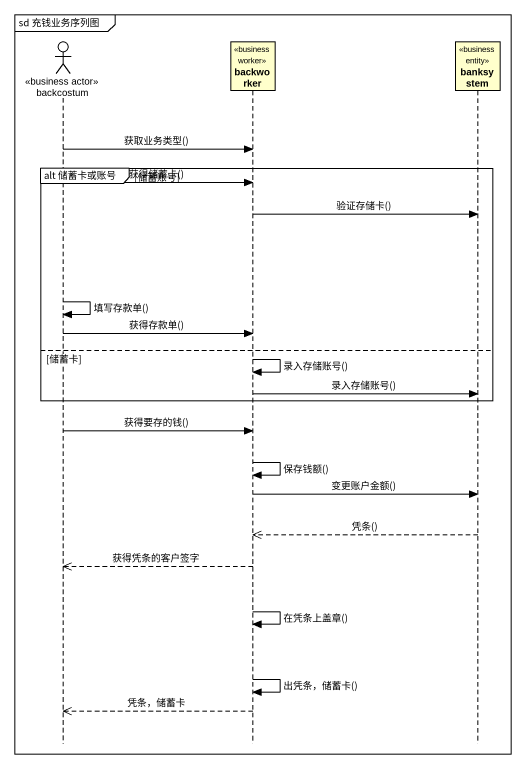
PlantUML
@startuml
mainframe sd 充钱业务序列图
hide footbox
actor backcostum <<business actor>>
participant backworker <<business worker>>
participant banksystem <<business entity>>

backcostum -> backworker : 获取业务类型()
group alt 储蓄卡或账号 [储蓄账号]
  backcostum -> backworker : 获得储蓄卡()
  backworker -> banksystem : 验证存储卡()
  backcostum -> backcostum : 填写存款单()
  backcostum -> backworker : 获得存款单()
else 储蓄卡
  backworker -> backworker : 录入存储账号()
  backworker -> banksystem : 录入存储账号()
end
backcostum -> backworker : 获得要存的钱()
backworker -> backworker : 保存钱额()
backworker -> banksystem : 变更账户金额()
banksystem -->> backworker : 凭条()
backworker -->> backcostum : 获得凭条的客户签字
backworker -> backworker : 在凭条上盖章()
backworker -> backworker : 出凭条，储蓄卡()
backworker -->> backcostum : 凭条，储蓄卡
@enduml
